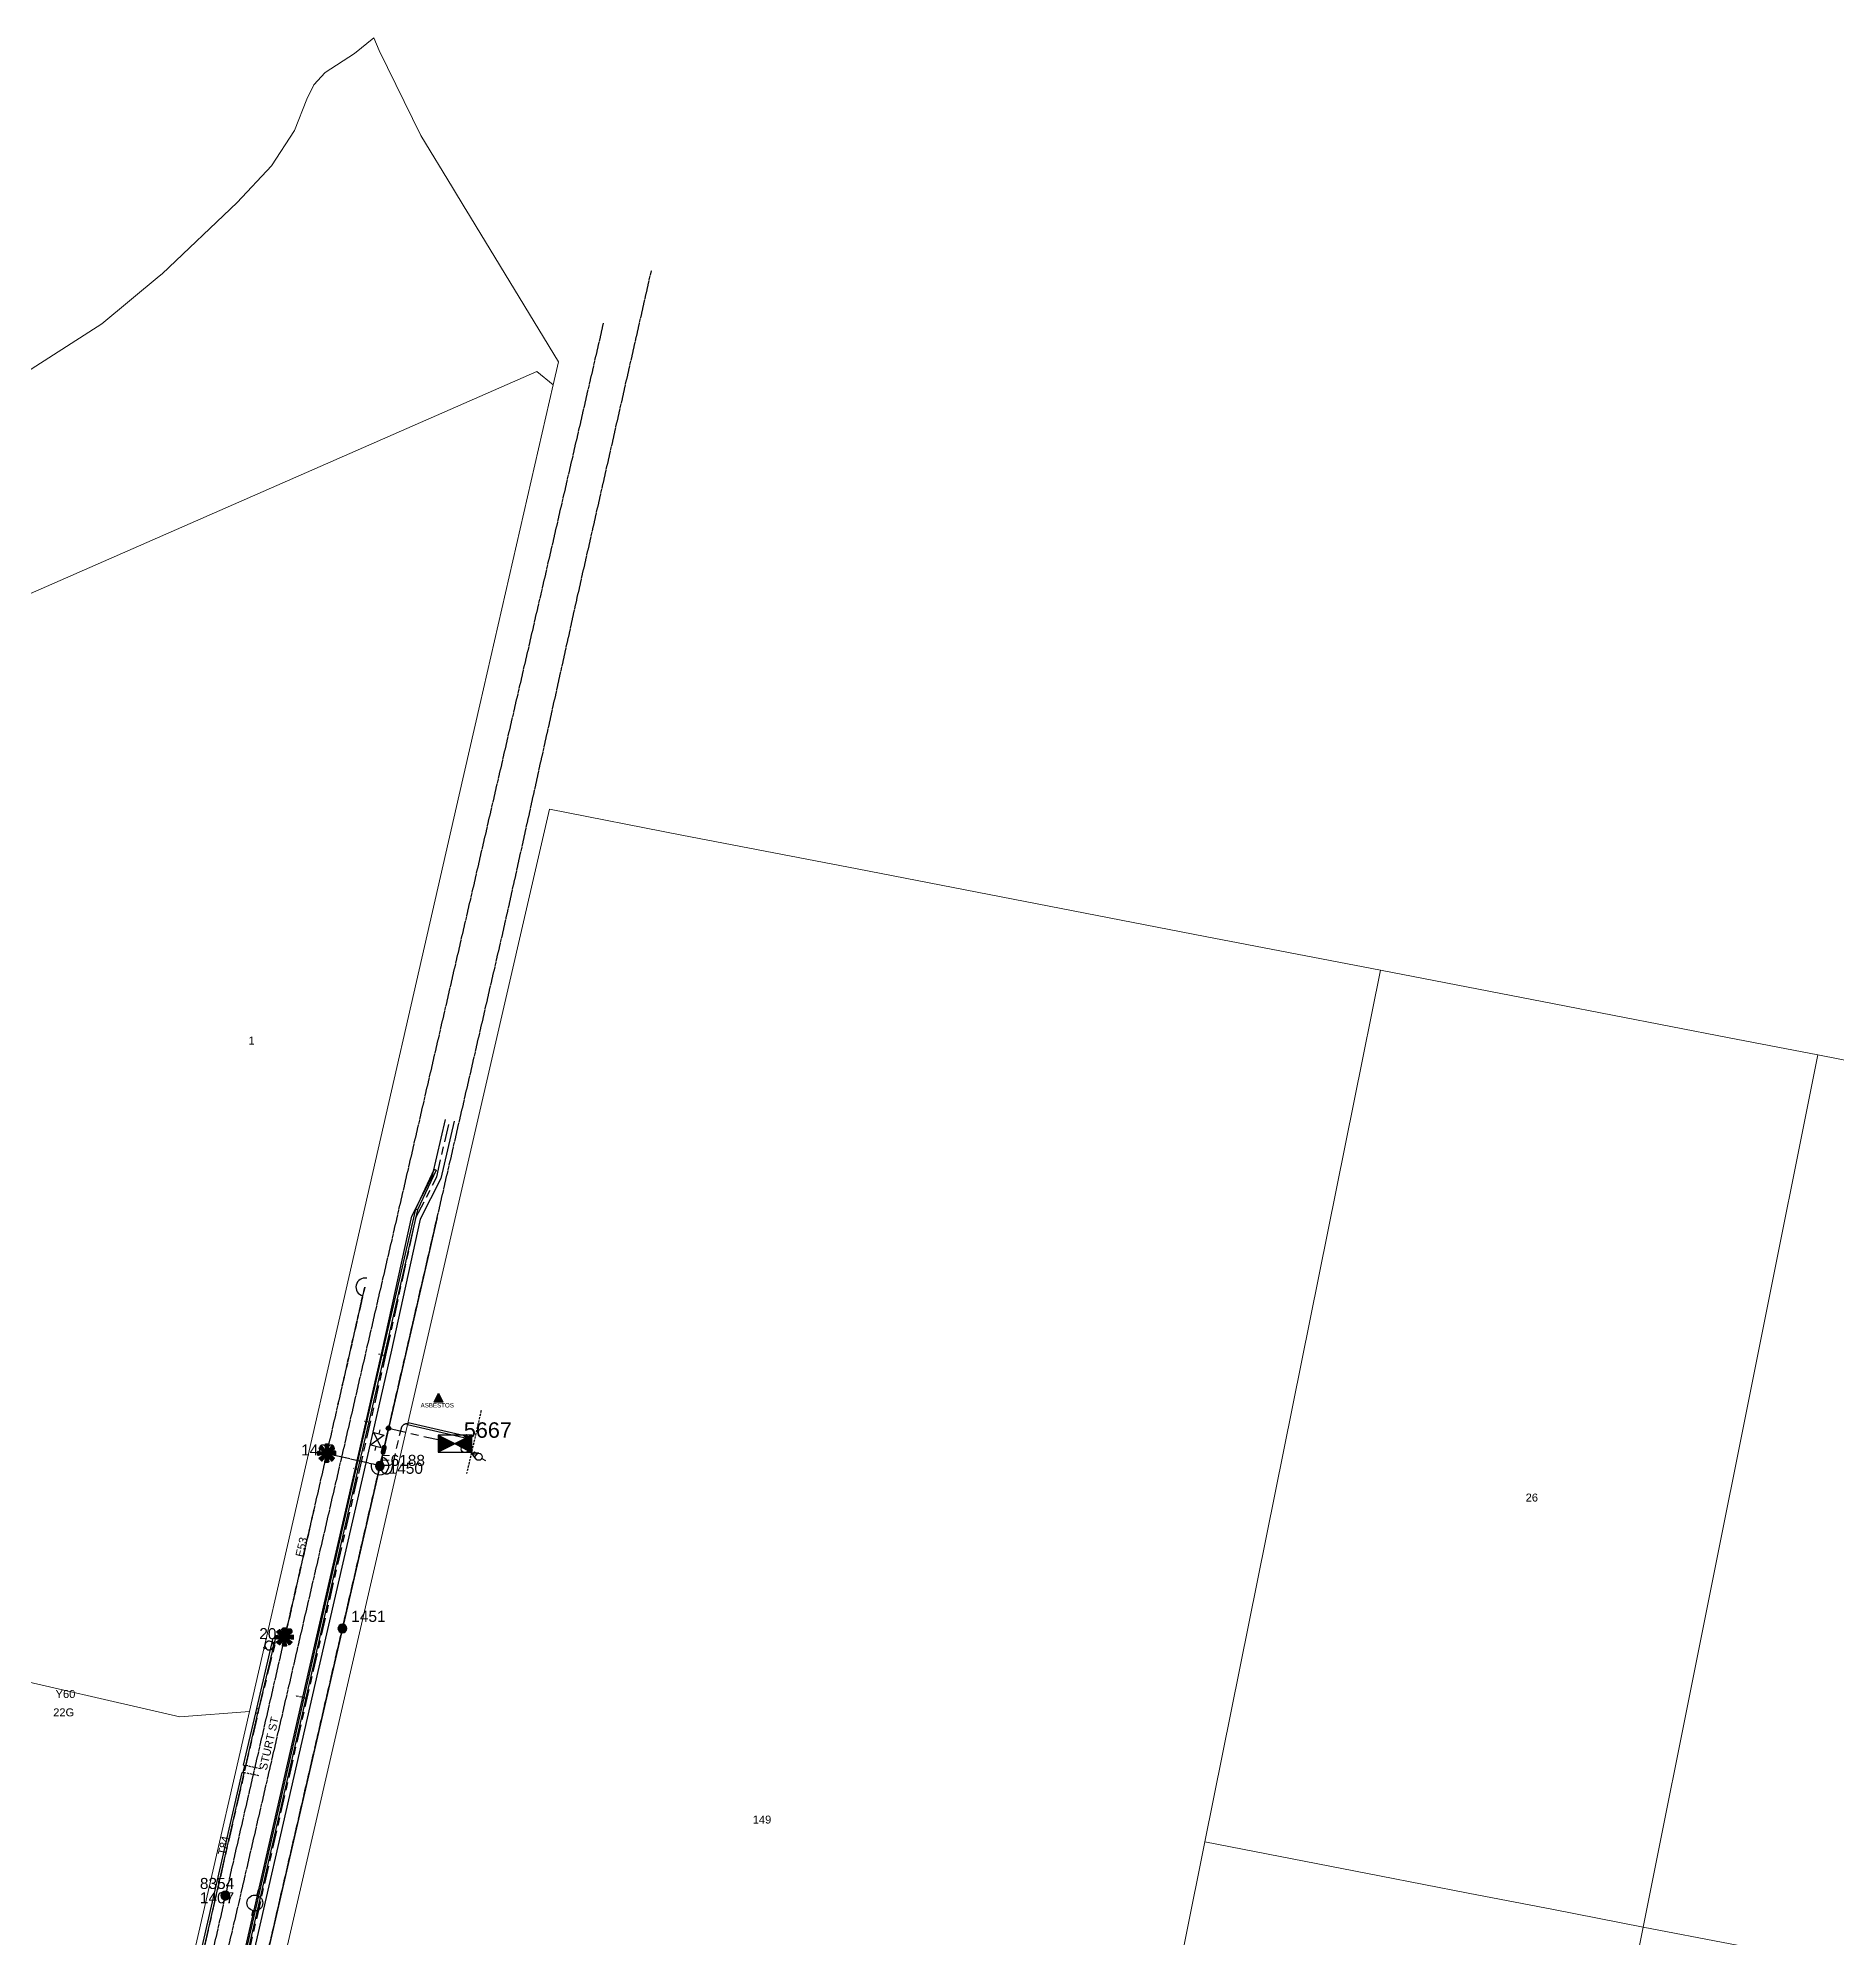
# Model space of a CAD drawing. Header units: metres. Extents: x 309024 to 312074, y 6251331 to 6253790.
# Drawn here: x 310748.6 to 311155.7, y 6252819.4 to 6253249.3 of the extents above; entities that cross this region are included whole.
import ezdxf
from ezdxf.enums import TextEntityAlignment as Align

# ---------------------------------------------------------------- set-up
doc = ezdxf.new("R2010")
doc.units = ezdxf.units.M
for name, pattern in [('Cable Exist OH', [1, 1, 0]), ('Cable Exist UG', [8.2, 4, -1.2, 1.8, -1.2]), ('DASHED', [0.75, 0.5, -0.25])]:
    doc.linetypes.add(name, pattern=pattern)
doc.layers.get('0').update_dxf_attribs({"color": 6})
doc.layers.add('Cadastre Land Parcels_SP_EXT', color=9, linetype='Continuous', lineweight=5)
doc.layers.add('Cadastre Roads_SP_EXT', color=9, linetype='Continuous', lineweight=5)
for name, color, linetype in [('Duct_SP_EXT', 7, 'Continuous'), ('Equip_HV_EXT', 7, 'Continuous'), ('Equip_LV_EXT', 7, 'Continuous'), ('Equip_SP_HV_EXT', 7, 'Continuous'), ('Equip_SP_LV_EXT', 7, 'Continuous'), ('Equip_SP_SL_EXT', 7, 'Continuous'), ('Mains_HV_EXT', 7, 'Continuous'), ('Mains_LV_EXT', 7, 'Continuous'), ('Mains_TR_EXT', 7, 'Continuous'), ('Services_SP_EXT', 7, 'Continuous'), ('Sub_SP_EXT', 7, 'Continuous'), ('SupportsOH_SP_TR_HV_LV_SL_EXT', 7, 'Continuous'), ('Trench_SP_EXT', 7, 'Continuous')]:
    doc.layers.add(name, color=color, linetype=linetype)
doc.layers.add('UNKNOWN_FEATURES', color=1, linetype='DASHED', plot=False)
doc.layers.get('0').freeze()
doc.styles.add('iecNAME', font='times.ttf')
doc.styles.add('POLE_LABEL', font='arial.ttf')
doc.styles.get("Standard").update_dxf_attribs({"font": 'arial.ttf'})
doc.linetypes.add('Cable E OH', pattern='A,9.4,["E",Standard,S=1.7,R=0,X=0,Y=-1],0', length=9.4)
doc.linetypes.add('Cable E UG', pattern='A,6,-0.5,["E",Standard,S=1.7,R=0,X=0.5,Y=-1],-2.9', length=9.4)
doc.linetypes.add('Cable P UG', pattern='A,6,-0.5,["P",Standard,S=1.7,R=0,X=0.5,Y=-1],-2.9', length=9.4)

# ---------------------------------------------------------------- blocks, each defined once
blk = doc.blocks.new('SUB_PADMOUNT_EXT')
for points in [[(0, 0), (-3.84, 1.92), (-3.84, -1.92)], [(0, 0), (3.84, 1.92), (3.84, -1.92)]]:
    blk.add_hatch(color=256).paths.add_polyline_path(points)
for p, q in [((3.84, 1.92), (-3.84, -1.92)), ((-3.84, 1.92), (3.84, -1.92))]:
    blk.add_line(p, q)
blk.add_lwpolyline([(-3.84, -1.92), (3.84, -1.92), (3.84, 1.92), (-3.84, 1.92)], close=True)
for tag, height, flags, p in [('STREET_CODE', 0.2, 9, (1.5, 0)), ('ASSET_NUM', 3.5, 8, (2, 2)), ('CONSTRUCTED_VOLTAGE', 0.2, 9, (1.5, -0.2)), ('OPERATING_VOLTAGE', 0.2, 9, (1.5, -0.6)), ('ORIENTATION', 0.2, 9, (1.5, -0.8)), ('OWNED_BY', 0.2, 9, (1.5, -1)), ('OPERATED_BY', 0.2, 9, (1.5, -1.2)), ('SECONDARY_VOLTAGE', 0.2, 9, (1.5, -1.6)), ('STATE', 0.2, 9, (1.5, -1.8)), ('SUBSTATION_TYPE', 0.2, 9, (1.5, -2.2)), ('STREETNAME', 0.2, 9, (1.5, -3)), ('SUBURB', 0.2, 9, (1.5, -3.2)), ('Z', 0.2, 1, (1.5, -3.6)), ('NO_PHASES', 0.2, 9, (1.5, -0.4)), ('MAINTAINED_BY', 0.2, 9, (1.5, -1.4)), ('PARENT', 0.2, 9, (1.5, -2)), ('USAGE', 0.2, 9, (1.5, -2.4)), ('LEGEND', 0.2, 9, (1.5, -2.6)), ('LOCATION', 0.2, 9, (1.5, -2.8)), ('NOTES', 0.2, 9, (1.5, -3.4))]:
    blk.add_attdef(tag, text='', height=height, dxfattribs=dict(flags=flags)).set_placement(p, align=Align.MIDDLE_LEFT)
blk = doc.blocks.new('LV_OH_LINKS_OPEN_EXT')
for p, q in [((-0.17, 4.97), (-0.17, 5.46)), ((0.17, 4.97), (0.17, 5.46)), ((-0.17, 3), (-0.17, 2.5)), ((0.17, 3), (0.17, 2.5))]:
    blk.add_line(p, q)
blk.add_lwpolyline([(0, 2.99, 1), (0, 4.98, 1)], format="xyb", close=True)
at = {"flags": 9}
for tag, p in [('ACTUAL_STATUS', (0, 0)), ('CONSTRUCTED_VOLTAGE', (0, -0.2)), ('OPERATING_VOLTAGE', (0, -0.6)), ('ORIENTATION', (0, -0.8)), ('OWNED_BY', (0, -1)), ('STATE', (0, -1.2)), ('SWITCH_TYPE', (0, -1.4)), ('NO_PHASES', (0, -0.4)), ('USAGE', (0, -1.6)), ('LEGEND', (0, -1.8)), ('NOTES', (0, -2))]:
    blk.add_attdef(tag, text='', height=0.2, dxfattribs=at).set_placement(p, align=Align.MIDDLE_LEFT)
at = {"flags": 1}
blk.add_attdef('Z', (0, 0), '', height=0.2, dxfattribs=at)
blk = doc.blocks.new('SL_NIGHTWATCH_EXT')
at = {"lineweight": 40}
h = blk.add_hatch(color=256, dxfattribs=at)
h.paths.add_polyline_path([(0.39, 1.96, 0.098491), (-0.39, 1.96), (-0.2, 0.98, -0.098491), (0.19, 0.98)])
h.paths.add_polyline_path([(0.55, 0.83, -0.098491), (0.83, 0.56), (1.66, 1.11, 0.098491), (1.11, 1.66)])
h.paths.add_polyline_path([(0.98, 0.2, -0.098491), (0.98, -0.19), (1.96, -0.39, 0.098491), (1.96, 0.39)])
h.paths.add_polyline_path([(0.83, -0.55, -0.098491), (0.56, -0.83), (1.11, -1.66, 0.098491), (1.66, -1.11)])
h.paths.add_polyline_path([(-0.19, -0.98), (-0.39, -1.96, 0.098491), (0.39, -1.96), (0.2, -0.98, -0.098491)])
h.paths.add_polyline_path([(-0.83, -0.56), (-1.66, -1.11, 0.098491), (-1.11, -1.66), (-0.55, -0.83, -0.098491)])
h.paths.add_polyline_path([(-0.98, 0.19), (-1.96, 0.39, 0.098491), (-1.96, -0.39), (-0.98, -0.2, -0.098491)])
h.paths.add_polyline_path([(-1.11, 1.66, 0.098491), (-1.66, 1.11), (-0.83, 0.55, -0.098491), (-0.56, 0.83)])
for p, q in [((-1.16, 1.63), (-1.16, 1.63, 0)), ((-1.1, 1.64), (-1.1, 1.64, 0)), ((1.08, 1.63), (1.08, 1.63, 0)), ((-0.86, -0.57), (-0.86, -0.57, 0)), ((0.82, -0.57), (0.82, -0.57, 0)), ((1.13, -1.65), (1.13, -1.65, 0)), ((1.96, -0.37), (1.96, -0.37, 0))]:
    blk.add_line(p, q, dxfattribs=at)
for points in [[(-0.98, 0.19, 0.098491), (-0.98, -0.2), (-1.96, -0.39, -0.098491), (-1.96, 0.39)], [(-0.56, 0.83, 0.098491), (-0.83, 0.55), (-1.66, 1.11, -0.098491), (-1.11, 1.66)], [(-0.2, 0.98, -0.098491), (0.19, 0.98), (0.39, 1.96, 0.098491), (-0.39, 1.96)], [(0.83, 0.56), (1.66, 1.11, 0.098491), (1.11, 1.66), (0.55, 0.83, -0.098491)], [(0.98, -0.19), (1.96, -0.39, 0.098491), (1.96, 0.39), (0.98, 0.2, -0.098491)], [(-0.83, -0.56, 0.098491), (-0.55, -0.83), (-1.11, -1.66, -0.098491), (-1.66, -1.11)], [(0.2, -0.98), (0.39, -1.96, -0.098491), (-0.39, -1.96), (-0.19, -0.98, 0.098491)], [(0.56, -0.83), (1.11, -1.66, 0.098491), (1.66, -1.11), (0.83, -0.55, -0.098491)]]:
    blk.add_lwpolyline(points, format="xyb", close=True, dxfattribs=at)
blk.add_circle((0, 0), 1, dxfattribs=at)
blk = doc.blocks.new('CCP_EXT')
blk.add_wipeout([(0, 0.57), (0.57, 0), (0, -0.57), (-0.57, 0)])
blk.add_lwpolyline([(-0.57, 0), (0, 0.57), (0.57, 0), (0, -0.57), (-0.57, 0)])
at = {"flags": 1}
blk.add_attdef('Z', (0, 0), '', height=0.2, dxfattribs=at)
at = {"flags": 9}
for tag, p in [('CCP_TYPE', (0, 0)), ('CONSTRUCTED_VOLTAGE', (0, -0.2)), ('OPERATING_VOLTAGE', (0, -0.6)), ('ORIENTATION', (0, -0.8)), ('OWNED_BY', (0, -1)), ('STATE', (0, -1.8)), ('NO_PHASES', (0, -0.4)), ('USAGE', (0, -1.2)), ('LEGEND', (0, -1.4)), ('LIFE_SUPPORT', (0, -1.6)), ('NOTES', (0, -2))]:
    blk.add_attdef(tag, text='', height=0.2, dxfattribs=at).set_placement(p, align=Align.MIDDLE_LEFT)
blk = doc.blocks.new('POLE_EXT')
blk.add_hatch(color=256).paths.add_polyline_path([(-1, 0, 1), (1, 0, 1)])
blk.add_lwpolyline([(-1, 0, 1), (1, 0, 1)], format="xyb", close=True)
for tag, height, flags, p in [('pNumber', 2.5, 8, (-17.84, 2.07)), ('OWNED_BY', 0.2, 9, (1.35, -0.4)), ('SPECIAL_USE', 0.2, 9, (1.35, -0.8)), ('STATE', 0.2, 9, (1.35, -1)), ('cLV', 0.2, 9, (1.35, -1.4)), ('hDepth', 0.2, 9, (1.35, -1.6)), ('hDia', 0.2, 9, (1.35, -1.8)), ('cHV', 0.2, 9, (1.35, -2)), ('cLinedev', 0.2, 9, (1.35, -3.4)), ('pExisting', 0.2, 9, (1.35, -3.8)), ('pFooting', 0.2, 9, (1.35, -4.4)), ('PARENT', 0.2, 9, (1.35, -0.6)), ('USAGE', 0.2, 9, (1.35, -1.2)), ('LBRACKET', 0.2, 9, (1.35, -2.2)), ('LExisting', 0.2, 9, (1.35, -2.4)), ('LANTNUMBER', 0.2, 9, (1.35, -2.6)), ('LOther', 0.2, 9, (1.35, -2.8)), ('LRemove', 0.2, 9, (1.35, -3)), ('LEGEND', 0.2, 9, (1.35, -3.2)), ('LOCATION', 0.2, 9, (1.35, -3.6)), ('PFNUMBER', 0.2, 9, (1.35, -4)), ('NEWPFNUMBER', 0.2, 9, (1.35, -4.2)), ('pNew', 0.2, 9, (1.35, -4.6)), ('pRelocate', 0.2, 9, (1.35, -5)), ('pRemove', 0.2, 9, (1.35, -5.2)), ('pReplace', 0.2, 9, (1.35, -5.4)), ('pStay', 0.2, 9, (1.35, -5.6)), ('pType', 0.2, 9, (1.35, -5.8)), ('cspan', 0.2, 9, (1.35, -6)), ('STREETNAME', 0.2, 9, (1.35, -6.2)), ('SUBURB', 0.2, 9, (1.35, -6.4)), ('OPERATED_BY', 0.2, 9, (1.36, -7.01)), ('NOTES', 0.2, 9, (1.35, -6.6)), ('MAINTAINED_BY', 0.2, 9, (1.36, -6.81))]:
    blk.add_attdef(tag, text='', height=height, dxfattribs=dict(flags=flags)).set_placement(p, align=Align.MIDDLE_LEFT)
at = {"style": 'POLE_LABEL'}
for tag, height, flags, p in [('STRUCTURE_PLANT_NUMBER', 0.2, 9, (1.35, 0.03)), ('ASSET_NUM', 2.5, 8, (2, 2)), ('STREET_CODE', 0.2, 9, (1.35, -0.2))]:
    blk.add_attdef(tag, text='', height=height, dxfattribs=dict(at, flags=flags)).set_placement(p, align=Align.MIDDLE_LEFT)
at = {"flags": 1}
blk.add_attdef('Z', (1.35, -7.33), '', height=0.2, dxfattribs=at)
blk = doc.blocks.new('HV_STJ_EXT')
h = blk.add_hatch(color=256)
edge = h.paths.add_edge_path()
edge.add_ellipse((-0.59, 0.13), major_axis=(0.226, 0.226), ratio=1, start_angle=45, end_angle=135)
edge.add_line((-0.91, 0.13), (-0.91, -0.13))
edge.add_ellipse((-0.59, -0.13), major_axis=(0.226, 0.226), ratio=1, start_angle=135, end_angle=225)
edge.add_line((-0.59, -0.45), (0.59, -0.45))
edge.add_ellipse((0.59, -0.13), major_axis=(-0.226, 0.226), ratio=1, start_angle=135, end_angle=225)
edge.add_line((0.91, -0.13), (0.91, 0.13))
edge.add_ellipse((0.59, 0.13), major_axis=(-0.226, 0.226), ratio=1, start_angle=225, end_angle=315)
edge.add_line((0.59, 0.45), (-0.59, 0.45))
blk.add_lwpolyline([(-0.91, 0.13), (-0.91, -0.13, 0.414214), (-0.59, -0.45), (0.59, -0.45, 0.414214), (0.91, -0.13), (0.91, 0.13, 0.414214), (0.59, 0.45), (-0.59, 0.45, 0.414214)], format="xyb", close=True)
for tag, flags, p in [('ORIENTATION', 9, (1.5, 0)), ('Z', 1, (1.5, -0.8)), ('USAGE', 9, (1.5, -0.2)), ('LEGEND', 9, (1.5, -0.4)), ('NOTES', 9, (1.5, -0.6))]:
    blk.add_attdef(tag, text='', height=0.2, dxfattribs=dict(flags=flags)).set_placement(p, align=Align.MIDDLE_LEFT)
blk = doc.blocks.new('WARNING_FEATURE_EXT')
h = blk.add_hatch(color=2)
h.dxf.hatch_style = 1
h.paths.add_polyline_path([(0, 1.99), (-0.99, 0), (1, 0)])
at = {"color": 18, "true_color": 0x000000}
blk.add_lwpolyline([(-0.99, 0), (0, 1.99), (1, 0)], close=True, dxfattribs=at)
at = {"color": 18, "true_color": 0x000000, "insert": (0, 0.87), "char_height": 1.5, "attachment_point": 5, "line_spacing_factor": 1.5, "style": 'iecNAME'}
blk.add_mtext_dynamic_manual_height_columns('!', width=1.5, gutter_width=4, heights=[0], dxfattribs=at)
at = {"color": 2, "flags": 1}
for tag, p in [('STATE', (1.19, 2.01)), ('HAZMAT_ID', (1.19, 0.72))]:
    blk.add_attdef(tag, p, '', height=0.8, dxfattribs=at)
at = {"color": 2}
blk.add_attdef('WARNING_TYPE', text='', height=1, dxfattribs=at).set_placement((-4.07, -1.22), (4.88, -1.22), align=Align.ALIGNED)
at = {"color": 2, "flags": 1}
blk.add_attdef('WARNING_DESC', text='', height=0.8, dxfattribs=at).set_placement((1.19, -0.56), align=Align.MIDDLE_CENTER)
blk = doc.blocks.new('LV_UG_DFUSE_CLOSED_EXT')
for points in [[(1, 0), (0, 0)], [(5.04, 0.73), (2.16, -0.72)], [(5.05, -0.71), (2.16, 0.72)], [(6.2, 0.01), (7.2, 0.01)]]:
    blk.add_lwpolyline(points)
for centre in [(1.8, 0), (5.4, 0.01)]:
    blk.add_circle(centre, 0.8)
at = {"flags": 9}
for tag, p in [('ACTUAL_STATUS', (0, 0)), ('CONSTRUCTED_VOLTAGE', (0, -0.2)), ('OPERATING_VOLTAGE', (0, -0.6)), ('ORIENTATION', (0, -0.8)), ('STATE', (0, -1)), ('SWITCH_TYPE', (0, -1.2)), ('NO_PHASES', (0, -0.4)), ('USAGE', (0, -1.4)), ('NOTES', (0, -1.6))]:
    blk.add_attdef(tag, text='', height=0.2, dxfattribs=at).set_placement(p, align=Align.MIDDLE_LEFT)
at = {"flags": 1}
blk.add_attdef('Z', (0, 0), '', height=0.2, dxfattribs=at)
blk = doc.blocks.new('HV_ABS_OPEN_EXT')
for p, q in [((-3, 6.87), (-1.8, 6.87)), ((1.8, 6.87), (3, 6.87))]:
    blk.add_line(p, q)
blk.add_circle((0, 6.87), 1.8)
for tag, height, flags, p in [('STREET_CODE', 0.2, 9, (1.5, 0)), ('ASSET_NUM', 2.5, 8, (2, 2)), ('ACTUAL_STATUS', 0.2, 9, (1.5, -0.2)), ('CONSTRUCTED_VOLTAGE', 0.2, 9, (1.5, -0.4)), ('OPERATING_VOLTAGE', 0.2, 9, (1.5, -0.8)), ('ORIENTATION', 0.2, 9, (1.5, -1)), ('OWNED_BY', 0.2, 9, (1.5, -1.2)), ('STATE', 0.2, 9, (1.5, -1.4)), ('SWITCH_TYPE', 0.2, 9, (1.5, -1.6)), ('STREETNAME', 0.2, 9, (1.5, -2.4)), ('SUBURB', 0.2, 9, (1.5, -2.6)), ('OPERATED_BY', 0.2, 9, (1.5, -3.2)), ('Z', 0.2, 1, (1.5, -3.6)), ('NO_PHASES', 0.2, 9, (1.5, -0.6)), ('USAGE', 0.2, 9, (1.5, -1.8)), ('LEGEND', 0.2, 9, (1.5, -2)), ('LOCATION', 0.2, 9, (1.5, -2.2)), ('NOTES', 0.2, 9, (1.5, -2.8)), ('MAINTAINED_BY', 0.2, 9, (1.5, -3)), ('LABEL_ALIGNMENT', 0.2, 9, (1.5, -3.4))]:
    blk.add_attdef(tag, text='', height=height, dxfattribs=dict(flags=flags)).set_placement(p, align=Align.MIDDLE_LEFT)
blk = doc.blocks.new('HV_DOF_CLOSED_EXT')
for p, q in [((0, 7.9), (0, 6.94)), ((0, 4.06), (0, 3.1))]:
    blk.add_line(p, q)
blk.add_lwpolyline([(-1.2, 4.06), (1.2, 4.06), (-1.2, 6.94), (1.2, 6.94)], close=True)
for tag, height, flags, p in [('STREET_CODE', 0.2, 9, (1.5, 0)), ('ASSET_NUM', 2.5, 8, (2, 2)), ('ACTUAL_STATUS', 0.2, 9, (1.5, -0.2)), ('CONSTRUCTED_VOLTAGE', 0.2, 9, (1.5, -0.4)), ('OPERATING_VOLTAGE', 0.2, 9, (1.5, -0.8)), ('ORIENTATION', 0.2, 9, (1.5, -1)), ('OWNED_BY', 0.2, 9, (1.5, -1.2)), ('OPERATED_BY', 0.2, 9, (1.5, -1.4)), ('STATE', 0.2, 9, (1.5, -1.8)), ('SWITCH_TYPE', 0.2, 9, (1.5, -2)), ('STREETNAME', 0.2, 9, (1.5, -2.8)), ('SUBURB', 0.2, 9, (1.5, -3)), ('Z', 0.2, 1, (1.5, -3.6)), ('NO_PHASES', 0.2, 9, (1.5, -0.6)), ('MAINTAINED_BY', 0.2, 9, (1.5, -1.6)), ('USAGE', 0.2, 9, (1.5, -2.2)), ('LEGEND', 0.2, 9, (1.5, -2.4)), ('LOCATION', 0.2, 9, (1.5, -2.6)), ('NOTES', 0.2, 9, (1.5, -3.2)), ('LABEL_ALIGNMENT', 0.2, 9, (1.5, -3.4))]:
    blk.add_attdef(tag, text='', height=height, dxfattribs=dict(flags=flags)).set_placement(p, align=Align.MIDDLE_LEFT)
blk = doc.blocks.new('CONNECTOR_NODE_EXT')
h = blk.add_hatch(color=256)
edge = h.paths.add_edge_path()
edge.add_arc((0, 0), 0.5, 0, 360)
blk.add_circle((0, 0), 0.5)
at = {"flags": 1}
blk.add_attdef('Z', (0, 0), '', height=0.2, dxfattribs=at)
at = {"flags": 9}
for tag, p in [('CONNECTOR_TYPE', (0, 0)), ('CONSTRUCTED_VOLTAGE', (0, -0.2)), ('OPERATING_VOLTAGE', (0, -0.6)), ('ORIENTATION', (0, -0.8)), ('SUBTYPE', (0, -1)), ('NO_PHASES', (0, -0.4)), ('USAGE', (0, -1.2)), ('NOTES', (0, -1.4))]:
    blk.add_attdef(tag, text='', height=0.2, dxfattribs=at).set_placement(p, align=Align.MIDDLE_LEFT)

msp = doc.modelspace()

# ---------------------------------------------------------------- linework, layer by layer
at = {"layer": 'Cadastre Land Parcels_SP_EXT', "linetype": 'Continuous'}
for points in [[(310865.17, 6253170.88), (310861.5, 6253173.91), (310745.02, 6253122.8), (310711.68, 6252977.88), (310691.49, 6252889.97), (310780.66, 6252869.43), (310796.46, 6252870.67), (310817.71, 6252963.57), (310843.93, 6253078.08), (310848.59, 6253098.42), (310865.17, 6253170.88)], [(311052.36, 6253038.38), (311012.7, 6253046.02), (310933.93, 6253061.35), (310894.27, 6253068.98), (310864.34, 6253074.8), (310819.11, 6252878.66), (310773.99, 6252682.89), (310814.9, 6252674.87), (310854.84, 6252667.02), (310894.24, 6252659.26), (310933.8, 6252651.53), (310973.06, 6252643.79), (311012.67, 6252841.11), (311052.36, 6253038.38)], [(311151.35, 6253019.22), (311131.28, 6253023.12), (311091.72, 6253030.76), (311052.36, 6253038.38), (311012.67, 6252841.11), (311052.16, 6252833.46), (311072.23, 6252829.55), (311091.56, 6252825.85), (311111.86, 6252821.87), (311151.35, 6253019.22)], [(311210.6, 6253007.76), (311170.54, 6253015.49), (311151.35, 6253019.22), (311111.86, 6252821.87), (311131.52, 6252818.09), (311170.85, 6252810.51), (311173.82, 6252825.14), (311176.84, 6252840.13), (311179.93, 6252855.45), (311182.92, 6252870.25), (311186, 6252885.6), (311188.95, 6252900.24), (311191.95, 6252915.11), (311194.99, 6252930.16), (311197.99, 6252945.09), (311201.02, 6252960.09), (311203.97, 6252974.77), (311210.6, 6253007.76)], [(310610.71, 6252895.78), (310584.49, 6252899.28), (310568.92, 6252831.07), (310563.24, 6252806.19), (310569.42, 6252805.37), (310587.11, 6252803.02), (310617.1, 6252799.04), (310646.57, 6252795.12), (310676.08, 6252791.19), (310706.76, 6252787.08), (310775.21, 6252778), (310796.46, 6252870.67), (310780.66, 6252869.43), (310691.49, 6252889.97), (310690.35, 6252885.03), (310610.71, 6252895.78)], [(311111.85, 6252821.87), (311091.56, 6252825.85), (311072.23, 6252829.55), (311052.16, 6252833.46), (311012.67, 6252841.11), (310973.06, 6252643.79), (311032.6, 6252632.15), (311072.07, 6252624.41), (311111.85, 6252821.87)], [(311170.85, 6252810.51), (311131.52, 6252818.09), (311111.86, 6252821.87), (311072.07, 6252624.41), (311131.01, 6252612.86), (311141.89, 6252666.42), (311145.38, 6252683.68), (311149.77, 6252705.79), (311152.79, 6252720.78), (311155.79, 6252735.68), (311158.81, 6252750.61), (311161.83, 6252765.64), (311164.88, 6252780.77), (311167.83, 6252795.38), (311170.85, 6252810.51)]]:
    msp.add_lwpolyline(points, close=True, dxfattribs=at)
at = {"layer": 'Cadastre Roads_SP_EXT', "linetype": 'Continuous'}
msp.add_lwpolyline([(310745.02, 6253122.8), (310861.5, 6253173.91), (310865.17, 6253170.88), (310866.36, 6253176.04), (310866.36, 6253176.04), (310845.44, 6253210.51), (310845.29, 6253210.76), (310842.42, 6253215.49), (310835.26, 6253227.29), (310825.82, 6253246.5), (310824.58, 6253249.35), (310820.19, 6253245.86), (310813.59, 6253241.55), (310811.03, 6253238.75), (310809.41, 6253235.52), (310806.6, 6253228.39), (310801.42, 6253220.4), (310793.66, 6253212.09), (310776.72, 6253196.01), (310776.01, 6253195.42), (310763.07, 6253184.68), (310740.13, 6253169.92)], dxfattribs=at)
at = {"layer": 'Duct_SP_EXT'}
for p, q in [((310838.25, 6252993.34), (310834.03, 6252984.32)), ((310838.68, 6252993.14), (310834.49, 6252984.16)), ((310838.25, 6252993.34), (310838.46, 6252993.24)), ((310838.68, 6252993.14), (310838.46, 6252993.24)), ((310834.03, 6252984.32), (310826.43, 6252951.34)), ((310834.49, 6252984.16), (310826.9, 6252951.23)), ((310834.03, 6252984.32), (310834.26, 6252984.24)), ((310834.49, 6252984.16), (310834.26, 6252984.24)), ((310826.43, 6252951.34), (310820.52, 6252925.56)), ((310826.9, 6252951.23), (310820.99, 6252925.45)), ((310826.43, 6252951.34), (310826.66, 6252951.28)), ((310826.9, 6252951.23), (310826.66, 6252951.28)), ((310832.22, 6252935.53), (310832.28, 6252935.76)), ((310844.98, 6252932.55), (310832.22, 6252935.53)), ((310832.33, 6252935.99), (310832.28, 6252935.76)), ((310845.09, 6252933.02), (310832.33, 6252935.99)), ((310844.98, 6252932.55), (310845.03, 6252932.78)), ((310845.09, 6252933.02), (310845.03, 6252932.78)), ((310820.52, 6252925.56), (310808.76, 6252873.73)), ((310820.99, 6252925.45), (310809.22, 6252873.62)), ((310820.52, 6252925.56), (310820.76, 6252925.5)), ((310820.99, 6252925.45), (310820.76, 6252925.5)), ((310798.1, 6252871.31), (310801.83, 6252887.22)), ((310798.57, 6252871.2), (310802.3, 6252887.11)), ((310801.83, 6252887.22), (310802.06, 6252887.17)), ((310802.3, 6252887.11), (310802.06, 6252887.17)), ((310808.76, 6252873.73), (310777.61, 6252738.09)), ((310809.22, 6252873.62), (310778.07, 6252737.98)), ((310797.88, 6252870.34), (310798.1, 6252871.31)), ((310798.1, 6252871.31), (310798.1, 6252871.31)), ((310798.1, 6252871.31), (310798.34, 6252871.26)), ((310798.1, 6252871.31), (310798.34, 6252871.26)), ((310798.57, 6252871.2), (310798.34, 6252871.26)), ((310798.57, 6252871.2), (310798.34, 6252871.26)), ((310798.35, 6252870.23), (310798.57, 6252871.2)), ((310798.57, 6252871.2), (310798.57, 6252871.2)), ((310808.76, 6252873.73), (310808.99, 6252873.68)), ((310809.22, 6252873.62), (310808.99, 6252873.68)), ((310795.13, 6252858.49), (310797.88, 6252870.34)), ((310795.6, 6252858.39), (310798.35, 6252870.23)), ((310797.88, 6252870.34), (310798.11, 6252870.29)), ((310798.35, 6252870.23), (310798.11, 6252870.29)), ((310795.13, 6252858.49), (310795.37, 6252858.44)), ((310795.6, 6252858.39), (310795.37, 6252858.44)), ((310780.72, 6252795.48), (310794.76, 6252856.85)), ((310781.19, 6252795.37), (310795.23, 6252856.75)), ((310794.76, 6252856.85), (310794.99, 6252856.8)), ((310795.23, 6252856.75), (310794.99, 6252856.8))]:
    msp.add_line(p, q, dxfattribs=at)
at = {"layer": 'Mains_HV_EXT', "linetype": 'Cable P UG'}
for points in [[(310842.76, 6253004.24), (310839.75, 6252991.26), (310835.08, 6252982.06), (310828.46, 6252951.72), (310822.14, 6252924.29), (310811.9, 6252879.66), (310791.76, 6252791.55)], [(310838.94, 6252982.46), (310817.48, 6252889.42)], [(310817.48, 6252889.42), (310796.91, 6252800.15)]]:
    msp.add_lwpolyline(points, dxfattribs=at)
at = {"layer": 'Mains_HV_EXT', "linetype": 'Cable E OH'}
for points in [[(310838.94, 6252982.46), (310817.48, 6252889.42)], [(310817.48, 6252889.42), (310796.91, 6252800.15)]]:
    msp.add_lwpolyline(points, dxfattribs=at)
at = {"layer": 'Mains_HV_EXT', "linetype": 'Cable Exist OH'}
for points in [[(310822.52, 6252966.65), (310813.92, 6252929.08)], [(310813.92, 6252929.08), (310791, 6252828.98)], [(310813.92, 6252929.08), (310824.43, 6252926.66), (310825.94, 6252926.18)], [(310791, 6252828.98), (310782.31, 6252791.09)]]:
    msp.add_lwpolyline(points, dxfattribs=at)
at = {"layer": 'Mains_HV_EXT', "linetype": 'Cable Exist UG'}
for points in [[(310826.84, 6252929.84), (310827.91, 6252934.74)], [(310827.91, 6252934.74), (310842.95, 6252931.28)], [(310825.91, 6252926.22), (310826.82, 6252929.83)]]:
    msp.add_lwpolyline(points, dxfattribs=at)
at = {"layer": 'Mains_HV_EXT', "linetype": 'Continuous'}
msp.add_lwpolyline([(310824.02, 6252926.7, 2.42891), (310826.43, 6252928.17)], format="xyb", dxfattribs=at)
at = {"layer": 'Mains_LV_EXT', "linetype": 'Cable Exist OH'}
for points in [[(310822.47, 6252966.66), (310813.92, 6252929.07)], [(310813.92, 6252929.07), (310804.45, 6252887.45)]]:
    msp.add_lwpolyline(points, dxfattribs=at)
at = {"layer": 'Mains_LV_EXT', "linetype": 'Continuous'}
msp.add_lwpolyline([(310822.98, 6252968.67, 0.988458), (310822.08, 6252964.73)], format="xyb", dxfattribs=at)
at = {"layer": 'Mains_LV_EXT', "linetype": 'Cable Exist UG'}
msp.add_lwpolyline([(310780.4, 6252791.75), (310780.77, 6252793.28), (310780.77, 6252793.28), (310798.41, 6252870.22), (310798.59, 6252871.02), (310798.59, 6252871.02), (310802.36, 6252886.31), (310804.43, 6252887.44)], dxfattribs=at)
at = {"layer": 'Trench_SP_EXT', "linetype": 'Cable Exist UG'}
for points in [[(310826.37, 6252926.14, 1.007248), (310828.55, 6252925.13), (310828.55, 6252925.13), (310830.89, 6252935.07), (310830.89, 6252935.07, -0.268999), (310832.28, 6252935.76)], [(310802.09, 6252887.27, -0.329022), (310804.45, 6252887.45)]]:
    msp.add_lwpolyline(points, format="xyb", dxfattribs=at)
for points in [[(310845.04, 6252932.81), (310845.94, 6252932.77)], [(310795.04, 6252856.85), (310795.4, 6252858.45)]]:
    msp.add_lwpolyline(points, dxfattribs=at)
at = {"layer": 'UNKNOWN_FEATURES'}
for points in [[(310826.66, 6252951.28), (310825.69, 6252951.5)], [(310823.2, 6252936.15), (310822.38, 6252936.3)], [(310820.83, 6252925.5), (310819.99, 6252925.67)], [(310805.62, 6252886.4), (310802.06, 6252887.17)], [(310808.99, 6252873.68), (310806.75, 6252874.2)], [(310798.97, 6252857.67), (310795.4, 6252858.45)], [(310798.59, 6252856.1), (310795.04, 6252856.85)]]:
    msp.add_lwpolyline(points, dxfattribs=at)

# ---------------------------------------------------------------- block references
at = {"layer": 'Duct_SP_EXT'}
ref = msp.add_blockref('WARNING_FEATURE_EXT', (310839.24, 6252940.66), dxfattribs=at)
ref.add_attrib('WARNING_TYPE', 'ASBESTOS', (310835.18, 6252939.44), dxfattribs={"layer": '0', "color": 2, "height": 1})
at = {"layer": 'Equip_HV_EXT'}
msp.add_blockref('CONNECTOR_NODE_EXT', (310827.91, 6252934.74), dxfattribs=at)
at = {"layer": 'Equip_HV_EXT', "rotation": 75.65066793075384}
msp.add_blockref('HV_STJ_EXT', (310826.82, 6252929.85), dxfattribs=at)
at = {"layer": 'Equip_SP_HV_EXT'}
ref = msp.add_blockref('HV_DOF_CLOSED_EXT', (310824.06, 6252926.72), dxfattribs=dict(at, rotation=345.9022143189896))
ref.add_attrib('ASSET_NUM', 'E6188', dxfattribs={"layer": '0', "height": 2.5}).set_placement((310826.06, 6252927.47), align=Align.MIDDLE_LEFT)
ref = msp.add_blockref('HV_ABS_OPEN_EXT', (310791, 6252828.98), dxfattribs=dict(at, rotation=255.9454349470411))
ref.add_attrib('ASSET_NUM', '8354', dxfattribs={"layer": '0', "height": 2.5}).set_placement((310793, 6252829.73), align=Align.BOTTOM_RIGHT)
at = {"layer": 'Equip_SP_LV_EXT', "rotation": 118.1540276788586}
msp.add_blockref('LV_OH_LINKS_OPEN_EXT', (310804.43, 6252887.44), dxfattribs=at)
at = {"layer": 'Equip_SP_SL_EXT'}
for p in [(310813.95, 6252929.06), (310804.35, 6252887.46)]:
    msp.add_blockref('SL_NIGHTWATCH_EXT', p, dxfattribs=at)
at = {"layer": 'Sub_SP_EXT'}
ref = msp.add_blockref('SUB_PADMOUNT_EXT', (310842.95, 6252931.28), dxfattribs=at)
ref.add_attrib('ASSET_NUM', '5667', dxfattribs={"layer": '0', "height": 3.5}).set_placement((310844.95, 6252931.53), align=Align.BOTTOM_LEFT)
at = {"layer": 'SupportsOH_SP_TR_HV_LV_SL_EXT'}
ref = msp.add_blockref('POLE_EXT', (310813.92, 6252929.08), dxfattribs=at)
ref.add_attrib('ASSET_NUM', '1409', dxfattribs={"layer": '0', "height": 2.5, "style": 'POLE_LABEL'}).set_placement((310815.92, 6252929.83), align=Align.MIDDLE_RIGHT)
ref = msp.add_blockref('POLE_EXT', (310825.94, 6252926.18), dxfattribs=at)
ref.add_attrib('ASSET_NUM', '1450', dxfattribs={"layer": '0', "height": 2.5, "style": 'POLE_LABEL'}).set_placement((310827.94, 6252926.93), align=Align.TOP_LEFT)
ref = msp.add_blockref('POLE_EXT', (310817.48, 6252889.42), dxfattribs=at)
ref.add_attrib('ASSET_NUM', '1451', dxfattribs={"layer": '0', "height": 2.5, "style": 'POLE_LABEL'}).set_placement((310819.48, 6252890.17), align=Align.BOTTOM_LEFT)
ref = msp.add_blockref('POLE_EXT', (310804.43, 6252887.44), dxfattribs=at)
ref.add_attrib('ASSET_NUM', '2042', dxfattribs={"layer": '0', "height": 2.5, "rotation": 359.407, "style": 'POLE_LABEL'}).set_placement((310806.43, 6252888.19), align=Align.MIDDLE_RIGHT)
ref = msp.add_blockref('POLE_EXT', (310791, 6252828.98), dxfattribs=at)
ref.add_attrib('ASSET_NUM', '1407', dxfattribs={"layer": '0', "height": 2.5, "rotation": 359.9338, "style": 'POLE_LABEL'}).set_placement((310793, 6252829.73), align=Align.TOP_RIGHT)

# ---------------------------------------------------------------- texts
at = {"layer": 'Cadastre Land Parcels_SP_EXT'}
for s, p in [('1', (310796.22, 6253021.56)), ('26', (311085.24, 6252918.15)), ('149', (310910.33, 6252845.28))]:
    msp.add_text(s, height=1.8, dxfattribs=at).set_placement(p)
at = {"layer": 'Cadastre Roads_SP_EXT'}
msp.add_text('STURT ST', height=1.8, rotation=77.0599, dxfattribs=at).set_placement((310800.34, 6252857.22))
at = {"layer": 'Mains_LV_EXT'}
for s, rotation, p in [('E53', 77.2425, (310808.57, 6252905.47)), ('E53', 77.2425, (310808.57, 6252905.47)), ('T84', 77.0871, (310791.01, 6252837.97))]:
    msp.add_text(s, height=1.8, rotation=rotation, dxfattribs=at).set_placement(p)
at = {"layer": 'Mains_TR_EXT'}
for s, p in [('Y60', (310752.57, 6252873.69)), ('22G', (310752.03, 6252869.54))]:
    msp.add_text(s, height=1.8, dxfattribs=at).set_placement(p)

# ---------------------------------------------------------------- next in the draw order: block references
at = {"layer": 'Services_SP_EXT'}
msp.add_blockref('CCP_EXT', (310847.4, 6252928.86), dxfattribs=at)

# ---------------------------------------------------------------- next in the draw order: linework, layer by layer
at = {"layer": 'Mains_HV_EXT', "linetype": 'Cable Exist OH'}
msp.add_lwpolyline([(310765.26, 6252705.51), (310794.09, 6252827.44), (310825.83, 6252964.93), (310862.51, 6253123.83), (310876.59, 6253184.82)], dxfattribs=at)
at = {"layer": 'Mains_HV_EXT', "linetype": 'Cable E UG'}
msp.add_lwpolyline([(310974.8, 6252574.88), (310986.46, 6252636.08), (310972.1, 6252638.89), (310932.84, 6252646.62), (310893.28, 6252654.36), (310853.88, 6252662.12), (310813.94, 6252669.97), (310773.05, 6252677.98), (310767.75, 6252679.29), (310766.85, 6252680.57), (310766.12, 6252682.65), (310765.71, 6252687.29), (310769.32, 6252703.26), (310774.14, 6252724.77), (310779.95, 6252749.75), (310784.19, 6252768.12), (310789.81, 6252792), (310809.95, 6252880.11), (310820.19, 6252924.74), (310826.51, 6252952.16), (310833.18, 6252982.74), (310837.86, 6252991.95), (310840.78, 6253004.57)], dxfattribs=at)
at = {"layer": 'Mains_TR_EXT', "linetype": 'Cable Exist OH'}
msp.add_lwpolyline([(310773.57, 6252682.51), (310784.19, 6252744.98), (310796.91, 6252800.15), (310817.48, 6252889.42), (310838.94, 6252982.46), (310854.57, 6253050.26), (310870.63, 6253122.71), (310887.42, 6253196.75)], dxfattribs=at)
at = {"layer": 'Mains_TR_EXT', "linetype": 'Cable Exist UG'}
msp.add_lwpolyline([(310863.31, 6252660.77), (310853.97, 6252662.61), (310814.03, 6252670.46), (310773.13, 6252678.48), (310770.04, 6252679.19), (310768.88, 6252679.59), (310768.52, 6252679.94), (310767.74, 6252681.04), (310767.1, 6252682.86), (310766.72, 6252687.23), (310770.3, 6252703.04), (310770.3, 6252703.04), (310775.12, 6252724.55), (310780.93, 6252749.52), (310785.16, 6252767.89), (310790.79, 6252791.78), (310810.93, 6252879.89), (310821.17, 6252924.52), (310827.49, 6252951.94), (310834.13, 6252982.4), (310838.81, 6252991.6), (310841.78, 6253004.43)], dxfattribs=at)
at = {"layer": 'Services_SP_EXT'}
msp.add_lwpolyline([(310842.95, 6252931.28), (310847.4, 6252928.86)], dxfattribs=at)
at = {"layer": 'UNKNOWN_FEATURES'}
msp.add_lwpolyline([(310848.87, 6252938.72), (310845.59, 6252924.5)], dxfattribs=at)

# ---------------------------------------------------------------- next in the draw order: block references
at = {"layer": 'Equip_LV_EXT', "rotation": 331.0756615130355}
msp.add_blockref('LV_UG_DFUSE_CLOSED_EXT', (310843.58, 6252930.89), dxfattribs=at)

doc.saveas('drawing.dxf')
